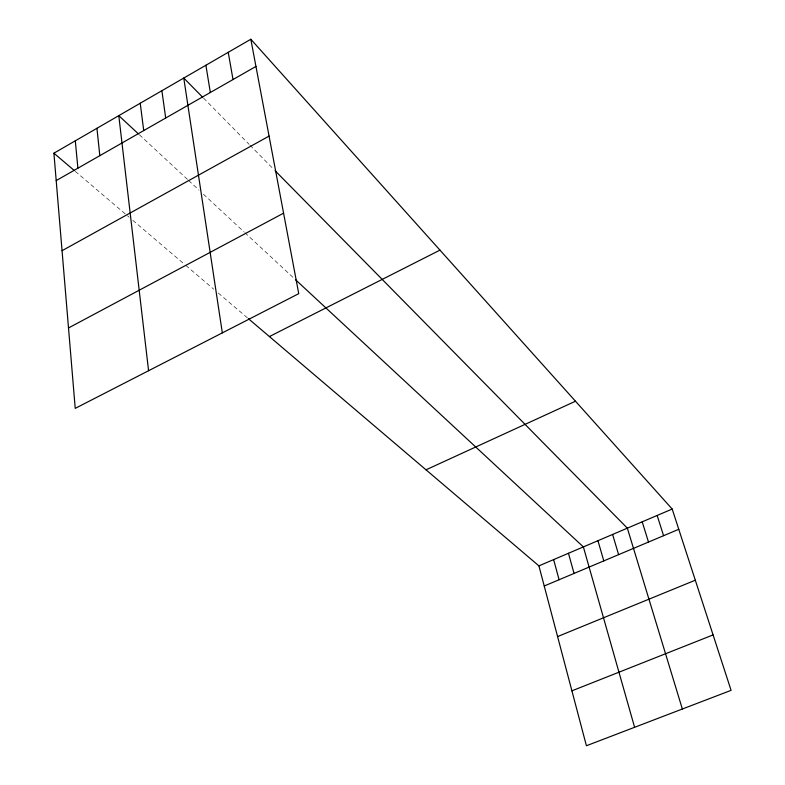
<?xml version="1.0" encoding="UTF-8"?>
<svg xmlns="http://www.w3.org/2000/svg" width="785" height="785" viewBox="0 0 785 785"><rect width="100%" height="100%" fill="white"/><g stroke="black" fill="none" stroke-linecap="round" stroke-linejoin="round"><path stroke-width="0.59" stroke-dasharray="3.92 2.94" d="M75.242 171.346L129.152 217.209M132.773 220.291L184.917 264.663M185.81 265.418L213.746 289.194M218.289 293.06L247.53 317.935M139.347 134.726L187.752 179.667M188.626 180.471L199.066 190.166M203.423 194.209L243.978 231.86M244.841 232.654L293.757 278.067M203.511 98.076L249.12 144.362M249.954 145.215L273.396 168.991"/><path stroke-width="1.18" d="M250.827 39.25L298.742 293.659L75.223 408.377L53.91 153.193L250.827 39.25L672.186 509.043L731.09 690.349L586.415 745.75L538.912 565.877L248.423 318.7M56.206 180.599L255.949 66.431M62.054 250.7L269.069 136.099M68.511 327.963L283.581 213.167M269.412 336.559L439.963 250.13M426.019 469.813L575.483 401.223M538.912 565.877L672.186 509.043M544.231 586.003L678.77 529.296M557.586 636.566L695.304 580.213M571.912 690.839L713.084 634.918M53.91 153.193L74.32 170.551M138.454 133.901L118.79 115.65L148.581 370.736M295.474 279.666L583.373 546.919L634.604 727.293M202.648 97.212L183.768 78.049L222.332 332.879M275.074 170.698L627.352 528.168L682.351 709.012M657.153 515.46L663.58 535.694M642.208 521.829L648.498 542.062M612.604 534.457L618.609 554.652M597.944 540.708L603.802 560.892M568.458 553.278L574.051 573.442M553.641 559.597L559.087 579.742M228.239 52.32L233.017 79.54M205.886 65.253L210.341 92.502M161.887 90.717L165.694 118.015M140.23 103.247L143.724 130.575M96.938 128.298L99.823 155.665M75.311 140.809L77.892 168.206"/></g></svg>
